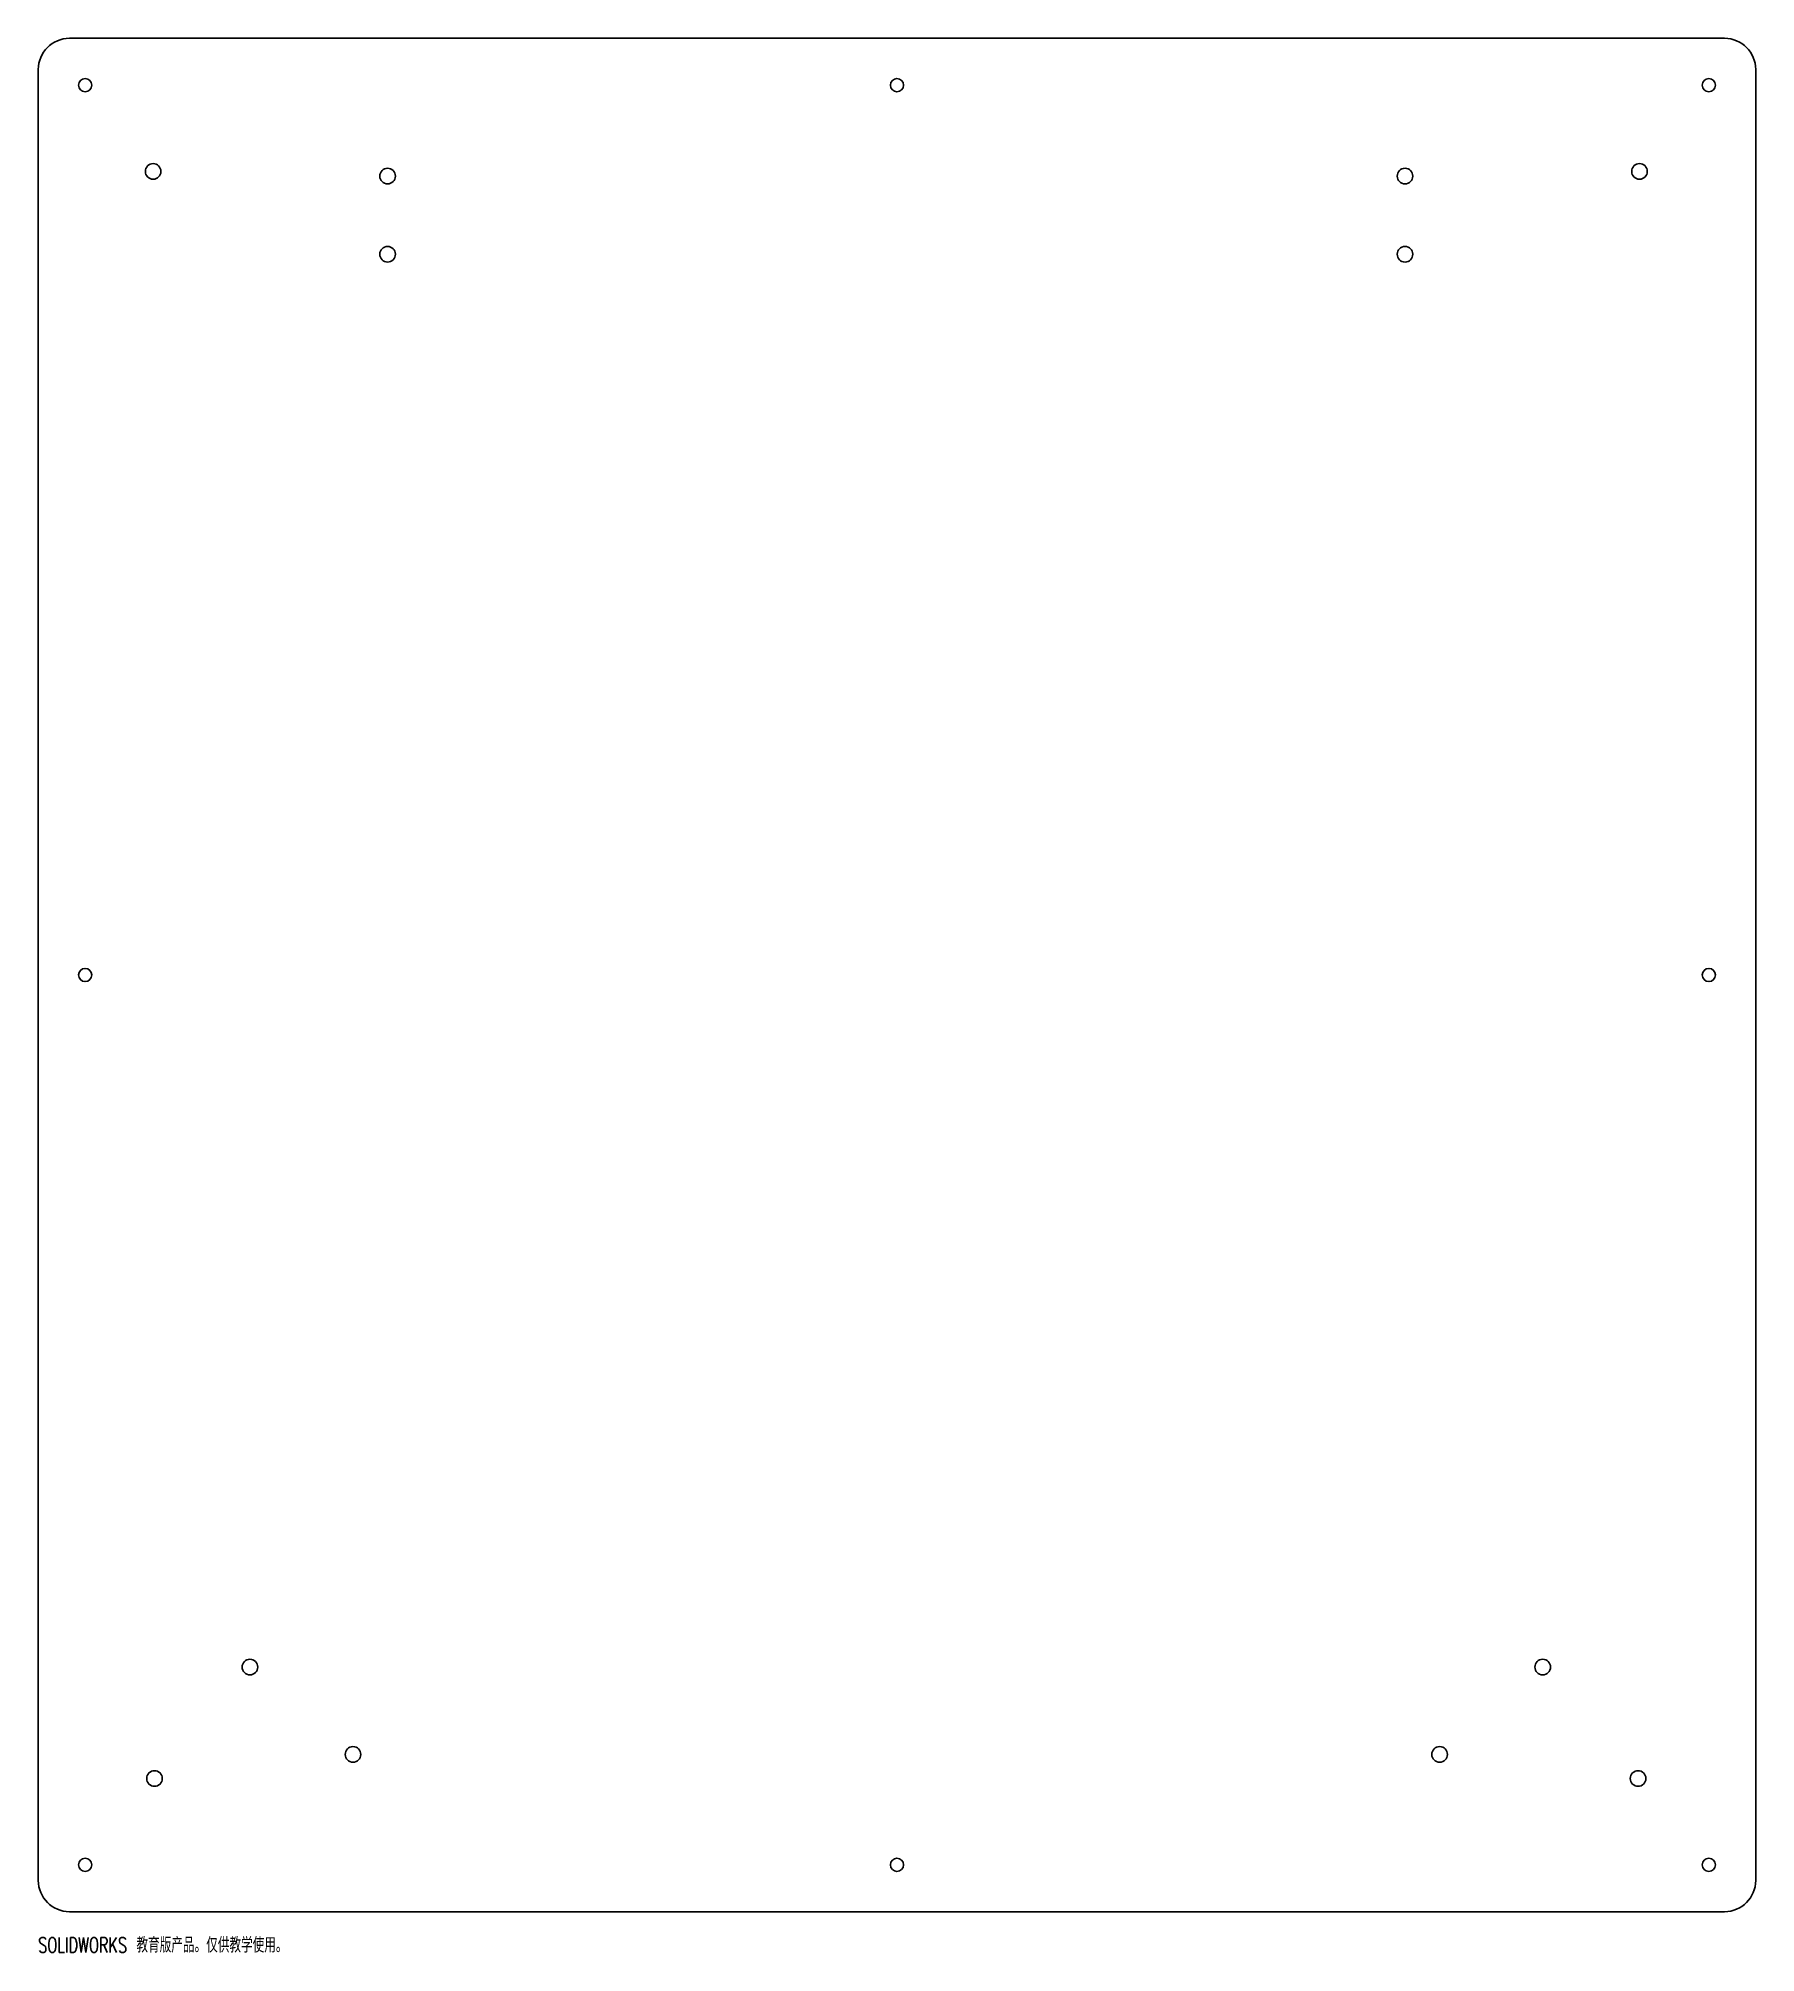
# Model space of a CAD drawing. Header units: millimetres. Extents: x -275 to 275, y -313 to 300.
import ezdxf

# ---------------------------------------------------------------- set-up
doc = ezdxf.new("R2010")
doc.units = ezdxf.units.MM
doc.styles.add('SLDTEXTSTYLE0', font='TXT', dxfattribs={"width": 0.7, "bigfont": 'bigfont'})

msp = doc.modelspace()

# ---------------------------------------------------------------- linework, layer by layer
at = {"color": 7, "linetype": 'Continuous', "lineweight": 25}
for p, q in [((265, 300), (-265, 300)), ((-275, 290), (-275, -290)), ((275, -290), (275, 290)), ((-265, -300), (265, -300))]:
    msp.add_line(p, q, dxfattribs=at)
for centre, radius in [((-260, 285), 2.1), ((0, 285), 2.1), ((260, 285), 2.1), ((-238.22, 257.35), 2.5), ((-163.14, 255.85), 2.5), ((162.69, 255.85), 2.5), ((237.78, 257.35), 2.5), ((-163.14, 230.85), 2.5), ((162.69, 230.85), 2.5), ((-260, 0), 2.1), ((260, 0), 2.1), ((-207.22, -221.65), 2.5), ((206.78, -221.65), 2.5), ((-174.22, -249.65), 2.5), ((173.78, -249.65), 2.5), ((-237.78, -257.35), 2.5), ((237.33, -257.35), 2.5), ((-260, -285), 2.1), ((0, -285), 2.1), ((260, -285), 2.1)]:
    msp.add_circle(centre, radius, dxfattribs=at)
for centre, start, end in [((-265, 290), 90, 180), ((265, 290), 0, 90), ((-265, -290), 180, 270), ((265, -290), 270, 0)]:
    msp.add_arc(centre, 10, start, end, dxfattribs=at)

# ---------------------------------------------------------------- texts
at = {"color": 7, "linetype": 'Continuous', "insert": (-275, -308.27), "char_height": 4.8336, "attachment_point": 1, "style": 'SLDTEXTSTYLE0'}
msp.add_mtext('SOLIDWORKS 教育版产品。仅供教学使用。', dxfattribs=at)

doc.saveas('drawing.dxf')
